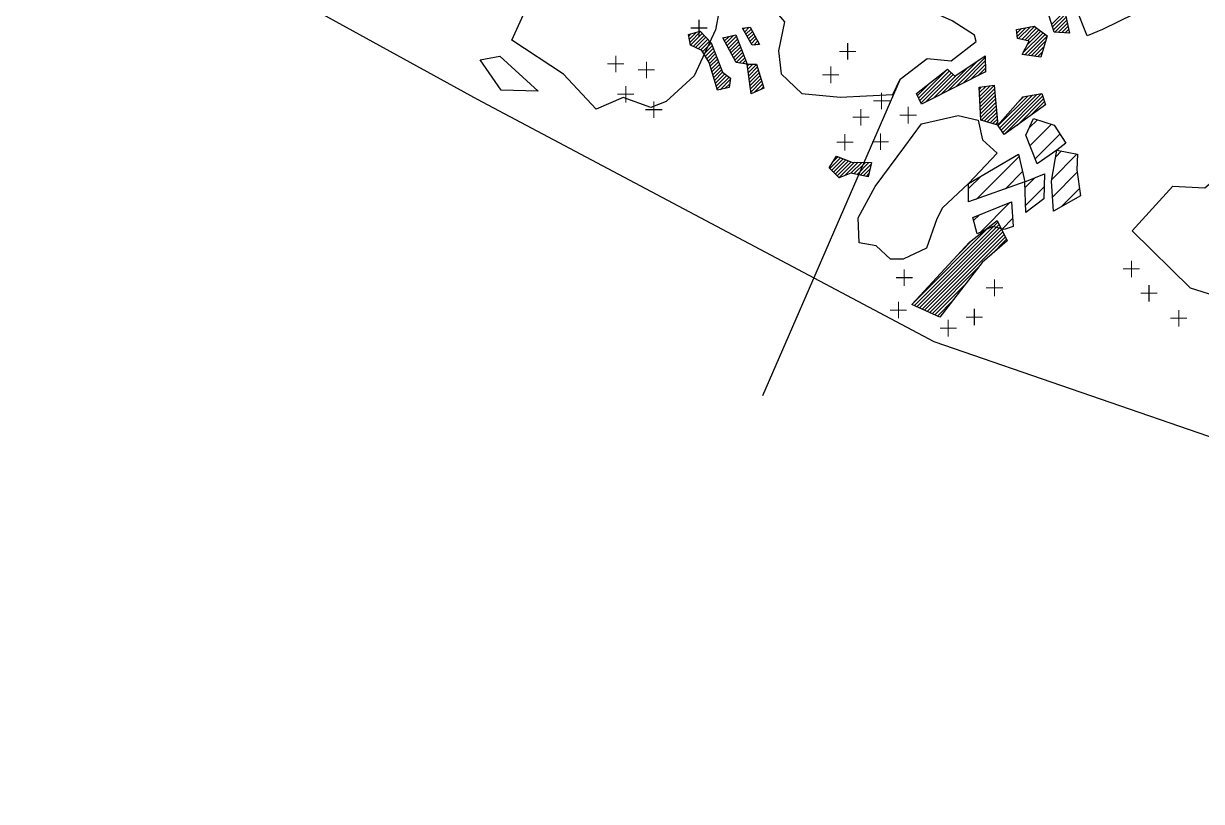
# Model space of a CAD drawing. Header units: metres. Extents: x -15 to -9.6, y -12.24 to -6.59.
# Drawn here: x -11.85 to -10.723, y -12.239 to -11.495 of the extents above; entities that cross this region are included whole.
import ezdxf

# ---------------------------------------------------------------- set-up
doc = ezdxf.new("R2010")
doc.units = ezdxf.units.M
doc.header["$LTSCALE"] = 25
doc.header["$MEASUREMENT"] = 0
doc.linetypes.add('STRICHPUNKTX2', pattern=[2, 1, -0.5, 0, -0.5])
doc.layers.get('0').update_dxf_attribs({"linetype": 'CONTINUOUS'})
for name, color, linetype in [('BEFUNDSCHRAFF', 1, 'CONTINUOUS'), ('FEUER', 1, 'CONTINUOUS'), ('GRABUNGSGRENZE', 3, 'STRICHPUNKTX2'), ('KNOCHEN', 2, 'CONTINUOUS'), ('KNOCHENSCHRAFF', 2, 'CONTINUOUS'), ('STEINE', 4, 'CONTINUOUS')]:
    doc.layers.add(name, color=color, linetype=linetype)

# ---------------------------------------------------------------- blocks, each defined once
blk = doc.blocks.new('LB')
at = {"layer": 'FEUER', "const_width": 0.1}
for points in [[(0, 0), (0, -1.6)], [(-0.8, -0.8), (0.8, -0.8)]]:
    blk.add_lwpolyline(points, dxfattribs=at)
blk = doc.blocks.new('*X2')
at = {"color": 0}
for p, q in [((-1086.6, -1149.53), (-1085.38, -1148.31)), ((-1086.52, -1149.8), (-1085.29, -1148.57)), ((-1086.43, -1150.07), (-1085.22, -1148.86)), ((-1086.3, -1150.3), (-1085.16, -1149.15)), ((-1121.32, -1150.67), (-1121.11, -1150.45)), ((-1121.26, -1150.96), (-1120.62, -1150.32)), ((-1121.2, -1151.26), (-1120.2, -1150.25)), ((-1121.14, -1151.54), (-1120.03, -1150.43)), ((-1116.1, -1150.04), (-1115.94, -1149.88)), ((-1115.97, -1150.27), (-1115.53, -1149.82)), ((-1115.85, -1150.49), (-1115.36, -1150)), ((-1115.72, -1150.72), (-1115.23, -1150.23)), ((-1115.59, -1150.95), (-1115.11, -1150.46)), ((-1089.96, -1150.07), (-1089.92, -1150.03)), ((-1089.93, -1150.38), (-1089.49, -1149.95)), ((-1089.89, -1150.7), (-1089.06, -1149.87)), ((-1089.76, -1150.92), (-1088.63, -1149.79)), ((-1089.47, -1150.99), (-1088.25, -1149.77)), ((-1089.32, -1152.25), (-1087.43, -1150.36)), ((-1089.18, -1151.06), (-1088.04, -1149.91)), ((-1088.94, -1151.52), (-1087.63, -1150.21)), ((-1088.9, -1151.12), (-1087.84, -1150.06)), ((-1085.97, -1150.32), (-1085.1, -1149.44)), ((-1085.64, -1150.34), (-1085.03, -1149.73)), ((-1085.31, -1150.37), (-1084.97, -1150.02)), ((-1084.98, -1150.39), (-1084.91, -1150.31)), ((-1120.9, -1151.66), (-1119.85, -1150.61)), ((-1120.66, -1151.77), (-1119.68, -1150.79)), ((-1120.42, -1151.88), (-1119.51, -1150.98)), ((-1120.18, -1152), (-1119.34, -1151.16)), ((-1120, -1152.18), (-1119.17, -1151.34)), ((-1119.87, -1152.4), (-1119.07, -1151.6)), ((-1118.01, -1150.9), (-1117.92, -1150.8)), ((-1117.89, -1151.13), (-1117.47, -1150.71)), ((-1117.77, -1151.36), (-1117.03, -1150.61)), ((-1117.65, -1151.59), (-1116.78, -1150.72)), ((-1117.52, -1151.82), (-1116.67, -1150.97)), ((-1117.4, -1152.05), (-1116.57, -1151.22)), ((-1117.28, -1152.28), (-1116.47, -1151.47)), ((-1115.46, -1151.17), (-1114.98, -1150.69)), ((-1115.34, -1151.4), (-1114.86, -1150.92)), ((-1115.11, -1151.53), (-1114.73, -1151.15)), ((-1114.73, -1151.5), (-1114.61, -1151.38)), ((-1089.17, -1152.46), (-1087.22, -1150.51)), ((-1088.86, -1152.5), (-1087.03, -1150.67)), ((-1088.55, -1152.55), (-1087.18, -1151.17)), ((-1119.74, -1152.62), (-1118.97, -1151.85)), ((-1119.6, -1152.84), (-1118.87, -1152.11)), ((-1119.47, -1153.06), (-1118.78, -1152.36)), ((-1119.35, -1153.29), (-1118.68, -1152.62)), ((-1117.16, -1152.51), (-1116.37, -1151.73)), ((-1117.03, -1152.74), (-1116.27, -1151.98)), ((-1116.91, -1152.97), (-1116.17, -1152.23)), ((-1116.79, -1153.2), (-1116.07, -1152.49)), ((-1095.78, -1155.53), (-1092.96, -1152.71)), ((-1088.24, -1152.59), (-1087.33, -1151.68)), ((-1087.94, -1152.64), (-1087.48, -1152.18)), ((-1119.27, -1153.56), (-1118.58, -1152.88)), ((-1119.18, -1153.83), (-1118.48, -1153.13)), ((-1119.1, -1154.1), (-1118.39, -1153.39)), ((-1119.02, -1154.37), (-1118.29, -1153.64)), ((-1116.49, -1153.26), (-1115.97, -1152.74)), ((-1116.18, -1153.3), (-1115.87, -1152.99)), ((-1115.87, -1153.35), (-1115.77, -1153.24)), ((-1115.7, -1153.53), (-1115.54, -1153.37)), ((-1115.66, -1153.84), (-1115.18, -1153.37)), ((-1115.62, -1154.16), (-1114.85, -1153.39)), ((-1115.58, -1154.47), (-1114.76, -1153.66)), ((-1099.33, -1156.6), (-1096.57, -1153.84)), ((-1097.21, -1156.25), (-1094.65, -1153.7)), ((-1096.49, -1155.89), (-1093.6, -1152.99)), ((-1095.07, -1155.17), (-1092.95, -1153.05)), ((-1094.36, -1154.82), (-1092.94, -1153.4)), ((-1093.65, -1154.47), (-1092.93, -1153.74)), ((-1118.93, -1154.64), (-1118.19, -1153.9)), ((-1118.85, -1154.91), (-1118.08, -1154.14)), ((-1118.77, -1155.18), (-1117.88, -1154.29)), ((-1118.69, -1155.45), (-1117.67, -1154.44)), ((-1118.6, -1155.73), (-1117.47, -1154.59)), ((-1118.32, -1155.8), (-1117.36, -1154.84)), ((-1115.54, -1154.79), (-1114.68, -1153.93)), ((-1115.5, -1155.1), (-1114.6, -1154.2)), ((-1115.46, -1155.41), (-1114.51, -1154.47)), ((-1115.42, -1155.73), (-1114.43, -1154.73)), ((-1099.22, -1156.85), (-1096.38, -1154.01)), ((-1099.11, -1157.09), (-1096.2, -1154.18)), ((-1098.64, -1156.97), (-1096.02, -1154.35)), ((-1097.92, -1156.61), (-1095.71, -1154.4)), ((-1092.95, -1154.11), (-1092.92, -1154.08)), ((-1117.86, -1155.7), (-1117.4, -1155.24)), ((-1115.38, -1156.04), (-1114.35, -1155)), ((-1115.06, -1156.07), (-1114.26, -1155.27)), ((-1114.41, -1155.77), (-1114.18, -1155.54)), ((-1099.44, -1156.36), (-1098.23, -1155.15)), ((-1093.52, -1155.74), (-1093.31, -1155.54)), ((-1093.5, -1156.08), (-1092.9, -1155.48)), ((-1093.49, -1156.42), (-1092.49, -1155.42)), ((-1093.47, -1156.76), (-1092.1, -1155.39)), ((-1093.45, -1157.09), (-1092.07, -1155.71)), ((-1093.44, -1157.43), (-1092.04, -1156.04)), ((-1093.42, -1157.77), (-1092.01, -1156.36)), ((-1093.41, -1158.11), (-1091.98, -1156.68)), ((-1093.39, -1158.44), (-1091.95, -1157.01)), ((-1091.71, -1159.24), (-1088.88, -1156.41)), ((-1091.57, -1159.45), (-1088.45, -1156.34)), ((-1091.43, -1159.66), (-1088.03, -1156.27)), ((-1091.29, -1159.88), (-1087.61, -1156.2)), ((-1091.15, -1160.09), (-1087.46, -1156.4)), ((-1089.91, -1159.21), (-1087.37, -1156.67)), ((-1089.77, -1156.95), (-1089.3, -1156.48)), ((-1088.66, -1158.31), (-1087.28, -1156.93)), ((-1087.42, -1157.42), (-1087.2, -1157.2)), ((-1093.33, -1158.73), (-1091.92, -1157.33)), ((-1093.05, -1158.81), (-1091.89, -1157.65)), ((-1092.77, -1158.89), (-1091.86, -1157.98)), ((-1092.5, -1158.97), (-1091.83, -1158.3)), ((-1092.22, -1159.04), (-1091.8, -1158.62)), ((-1091.95, -1159.12), (-1091.77, -1158.95)), ((-1107.84, -1163.34), (-1106.8, -1162.31)), ((-1107.66, -1163.52), (-1106.54, -1162.41)), ((-1107.52, -1162.68), (-1107.06, -1162.21)), ((-1107.48, -1163.7), (-1106.29, -1162.5)), ((-1107.31, -1163.88), (-1106.03, -1162.6)), ((-1107.13, -1164.05), (-1105.78, -1162.7)), ((-1106.95, -1164.23), (-1105.45, -1162.73)), ((-1106.39, -1164.02), (-1105.11, -1162.74)), ((-1105.81, -1163.79), (-1104.76, -1162.75)), ((-1105.52, -1163.85), (-1104.42, -1162.76)), ((-1105.22, -1163.91), (-1104.08, -1162.77)), ((-1104.93, -1163.98), (-1103.87, -1162.92)), ((-1104.64, -1164.04), (-1103.98, -1163.37)), ((-1104.35, -1164.1), (-1104.08, -1163.83)), ((-1099.73, -1176.45), (-1091.74, -1168.46)), ((-1099.98, -1176.34), (-1092.47, -1168.83)), ((-1099.49, -1176.56), (-1091.62, -1168.7)), ((-1099.25, -1176.67), (-1091.5, -1168.93)), ((-1099, -1176.78), (-1091.39, -1169.17)), ((-1098.76, -1176.89), (-1091.27, -1169.4)), ((-1098.52, -1177), (-1091.15, -1169.64)), ((-1098.27, -1177.12), (-1091.03, -1169.88)), ((-1095.42, -1171.44), (-1094.13, -1170.14)), ((-1092.43, -1171.63), (-1090.92, -1170.11)), ((-1098.03, -1177.23), (-1093.6, -1172.79)), ((-1097.79, -1177.34), (-1094.84, -1174.39)), ((-1097.54, -1177.45), (-1096.08, -1175.98))]:
    blk.add_line(p, q, dxfattribs=at)
blk = doc.blocks.new('*X6')
at = {"color": 0}
for p, q in [((-1088.75, -1159.46), (-1087.97, -1158.69)), ((-1088.67, -1161.15), (-1086.62, -1159.1)), ((-1088.18, -1162.42), (-1085.81, -1160.05)), ((-1086.23, -1162.25), (-1085.65, -1161.66)), ((-1093.79, -1166.26), (-1089.72, -1162.2)), ((-1086.6, -1164.38), (-1084.18, -1161.97)), ((-1091.03, -1165.28), (-1089.39, -1163.64)), ((-1086.52, -1166.07), (-1084.15, -1163.7)), ((-1094.55, -1165.26), (-1093.35, -1164.06)), ((-1089.15, -1165.16), (-1088.21, -1164.23)), ((-1089.09, -1166.87), (-1087.31, -1165.1)), ((-1085.65, -1166.97), (-1083.93, -1165.25)), ((-1093.42, -1169.44), (-1090.59, -1166.6)), ((-1094.07, -1168.31), (-1093.51, -1167.76)), ((-1091.34, -1169.13), (-1090.34, -1168.12))]:
    blk.add_line(p, q, dxfattribs=at)

msp = doc.modelspace()

# ---------------------------------------------------------------- linework, layer by layer
at = {"layer": 'BEFUNDSCHRAFF'}
msp.add_lwpolyline([(-11.0109, -11.548), (-11.1427, -11.8509)], dxfattribs=at)
at = {"layer": 'GRABUNGSGRENZE', "flags": 128}
msp.add_lwpolyline([(-12.522, -10.9584), (-11.4157, -11.567), (-10.9786, -11.7989), (-10.4202, -11.9913), (-10.2622, -12.0143), (-9.9638, -12.1867), (-9.6937, -12.2387), (-9.6928, -10.5751), (-9.6444, -10.3694), (-9.6594, -10.1302), (-9.6735, -10.0073), (-9.6195, -9.7905), (-9.6035, -9.4889), (-9.615, -9.2954), (-12.4642, -7.8271)], dxfattribs=at)
at = {"layer": 'KNOCHEN'}
for points in [[(-10.8636, -11.5029), (-10.8697, -11.4836), (-10.8534, -11.4831), (-10.8489, -11.504), (-10.8636, -11.5029)], [(-11.1856, -11.5585), (-11.1937, -11.5321), (-11.2008, -11.5204), (-11.2115, -11.5153), (-11.2135, -11.5052), (-11.2023, -11.5021), (-11.1917, -11.5133), (-11.181, -11.5413), (-11.1734, -11.5469), (-11.1745, -11.556), (-11.1856, -11.5585)], [(-11.1526, -11.5154), (-11.1617, -11.4991), (-11.1546, -11.4981), (-11.1455, -11.5149), (-11.1526, -11.5154)], [(-10.8941, -11.5242), (-10.8875, -11.5115), (-10.8987, -11.509), (-10.8997, -11.5004), (-10.8829, -11.4973), (-10.8702, -11.5065), (-10.8763, -11.5268), (-10.8941, -11.5242)], [(-11.1572, -11.5337), (-11.1678, -11.5321), (-11.1805, -11.5083), (-11.1683, -11.5057), (-11.1572, -11.5337)], [(-10.9906, -11.5719), (-10.9952, -11.5617), (-10.9657, -11.5384), (-10.9586, -11.545), (-10.9297, -11.5257), (-10.9292, -11.541), (-10.9546, -11.5536), (-10.9906, -11.5719)], [(-11.1536, -11.5621), (-11.1572, -11.5337), (-11.1485, -11.5337), (-11.1414, -11.5565), (-11.1536, -11.5621)], [(-10.9338, -11.5872), (-10.9353, -11.5557), (-10.921, -11.5537), (-10.9175, -11.5918), (-10.9338, -11.5872)], [(-10.9114, -11.6009), (-10.9175, -11.5918), (-10.8936, -11.5649), (-10.8753, -11.5618), (-10.8718, -11.5725), (-10.9114, -11.6009)], [(-11.0415, -11.6414), (-11.0582, -11.6379), (-11.0694, -11.6424), (-11.079, -11.6328), (-11.0719, -11.6216), (-11.0572, -11.6272), (-11.0384, -11.6277), (-11.0415, -11.6414)], [(-10.9999, -11.7633), (-10.9445, -11.704), (-10.9181, -11.6832), (-10.9085, -11.7025), (-10.9324, -11.7233), (-10.973, -11.7756), (-10.9999, -11.7633)]]:
    msp.add_lwpolyline(points, dxfattribs=at)
at = {"layer": 'STEINE'}
for points in [[(-10.9398, -11.5059), (-10.9611, -11.4922), (-10.9941, -11.4774), (-11.0271, -11.453), (-11.0596, -11.4114), (-11.0875, -11.3799), (-11.1027, -11.3702), (-11.1362, -11.4037), (-11.1515, -11.4352), (-11.1505, -11.459), (-11.1216, -11.4931), (-11.1272, -11.521), (-11.1247, -11.5428), (-11.1049, -11.5616), (-11.0683, -11.5652), (-11.018, -11.5627), (-11.0109, -11.548), (-10.985, -11.5282), (-10.9622, -11.5303), (-10.9383, -11.512), (-10.9398, -11.5059)], [(-11.3019, -11.5767), (-11.3329, -11.5432), (-11.3826, -11.5106), (-11.3552, -11.4507), (-11.2841, -11.4493), (-11.2445, -11.4534), (-11.214, -11.4387), (-11.1896, -11.4422), (-11.1805, -11.4636), (-11.1876, -11.5006), (-11.208, -11.5448), (-11.2349, -11.5692), (-11.2496, -11.5752), (-11.276, -11.5656), (-11.3019, -11.5767)], [(-10.8321, -11.5065), (-10.8433, -11.4786), (-10.7965, -11.4578), (-10.7757, -11.4629), (-10.7569, -11.4614), (-10.7341, -11.4502), (-10.7509, -11.4802), (-10.7671, -11.4847), (-10.7874, -11.4857), (-10.8174, -11.5004), (-10.8321, -11.5065)], [(-11.3573, -11.5594), (-11.3928, -11.5584), (-11.4126, -11.5294), (-11.3938, -11.5259), (-11.3573, -11.5594)], [(-10.9455, -11.6476), (-10.9704, -11.6709), (-10.976, -11.6816), (-10.9857, -11.7095), (-11.008, -11.7202), (-11.0202, -11.7202), (-11.0339, -11.7075), (-11.0502, -11.7044), (-11.0512, -11.6805), (-11.0349, -11.6506), (-11.0064, -11.6125), (-10.9906, -11.5907), (-10.9556, -11.5826), (-10.9363, -11.5872), (-10.9323, -11.606), (-10.9181, -11.6187), (-10.9455, -11.6476)], [(-10.8612, -11.6157), (-10.88, -11.6289), (-10.8906, -11.6014), (-10.8835, -11.5857), (-10.8637, -11.5918), (-10.8525, -11.6091), (-10.8612, -11.6157)], [(-10.8643, -11.6741), (-10.8663, -11.6456), (-10.8612, -11.6157), (-10.8414, -11.6198), (-10.8419, -11.6345), (-10.8384, -11.6594), (-10.8643, -11.6741)], [(-10.9455, -11.6654), (-10.9455, -11.6476), (-10.8977, -11.6197), (-10.8917, -11.6461), (-10.9455, -11.6654)], [(-10.8907, -11.6756), (-10.8917, -11.6461), (-10.8729, -11.6385), (-10.8734, -11.6624), (-10.8907, -11.6756)], [(-10.6896, -11.7555), (-10.716, -11.7534), (-10.7333, -11.7478), (-10.7891, -11.6929), (-10.75, -11.6503), (-10.7195, -11.6519), (-10.7033, -11.6382), (-10.688, -11.6377), (-10.6677, -11.6676), (-10.6759, -11.7443), (-10.6896, -11.7555)], [(-10.9374, -11.6959), (-10.9415, -11.6801), (-10.9044, -11.6654), (-10.9029, -11.6888), (-10.9115, -11.6918), (-10.9222, -11.6888), (-10.9374, -11.6959)]]:
    msp.add_lwpolyline(points, dxfattribs=at)

# ---------------------------------------------------------------- block references
at = {"layer": 'FEUER', "xscale": 0.01, "yscale": 0.01, "zscale": 0.01}
for name, p in [('*X6', (0, 0)), ('LB', (-11.2034, -11.491)), ('LB', (-11.0612, -11.5134)), ('LB', (-11.2831, -11.5254)), ('LB', (-11.2537, -11.5311)), ('LB', (-11.0774, -11.5358)), ('LB', (-11.2735, -11.5544)), ('LB', (-11.0287, -11.5607)), ('LB', (-11.2466, -11.5691)), ('LB', (-11.0485, -11.5764)), ('LB', (-11.0033, -11.5744)), ('LB', (-11.0638, -11.6003)), ('LB', (-11.0298, -11.5998)), ('LB', (-11.007, -11.7298)), ('LB', (-10.7897, -11.7214)), ('LB', (-10.9207, -11.7395)), ('LB', (-10.7729, -11.7447)), ('LB', (-11.0126, -11.7608)), ('LB', (-10.94, -11.7675)), ('LB', (-10.7445, -11.7686)), ('LB', (-10.9649, -11.7781))]:
    msp.add_blockref(name, p, dxfattribs=at)
at = {"layer": 'KNOCHENSCHRAFF', "xscale": 0.01, "yscale": 0.01, "zscale": 0.01}
msp.add_blockref('*X2', (0, 0), dxfattribs=at)

doc.saveas('drawing.dxf')
